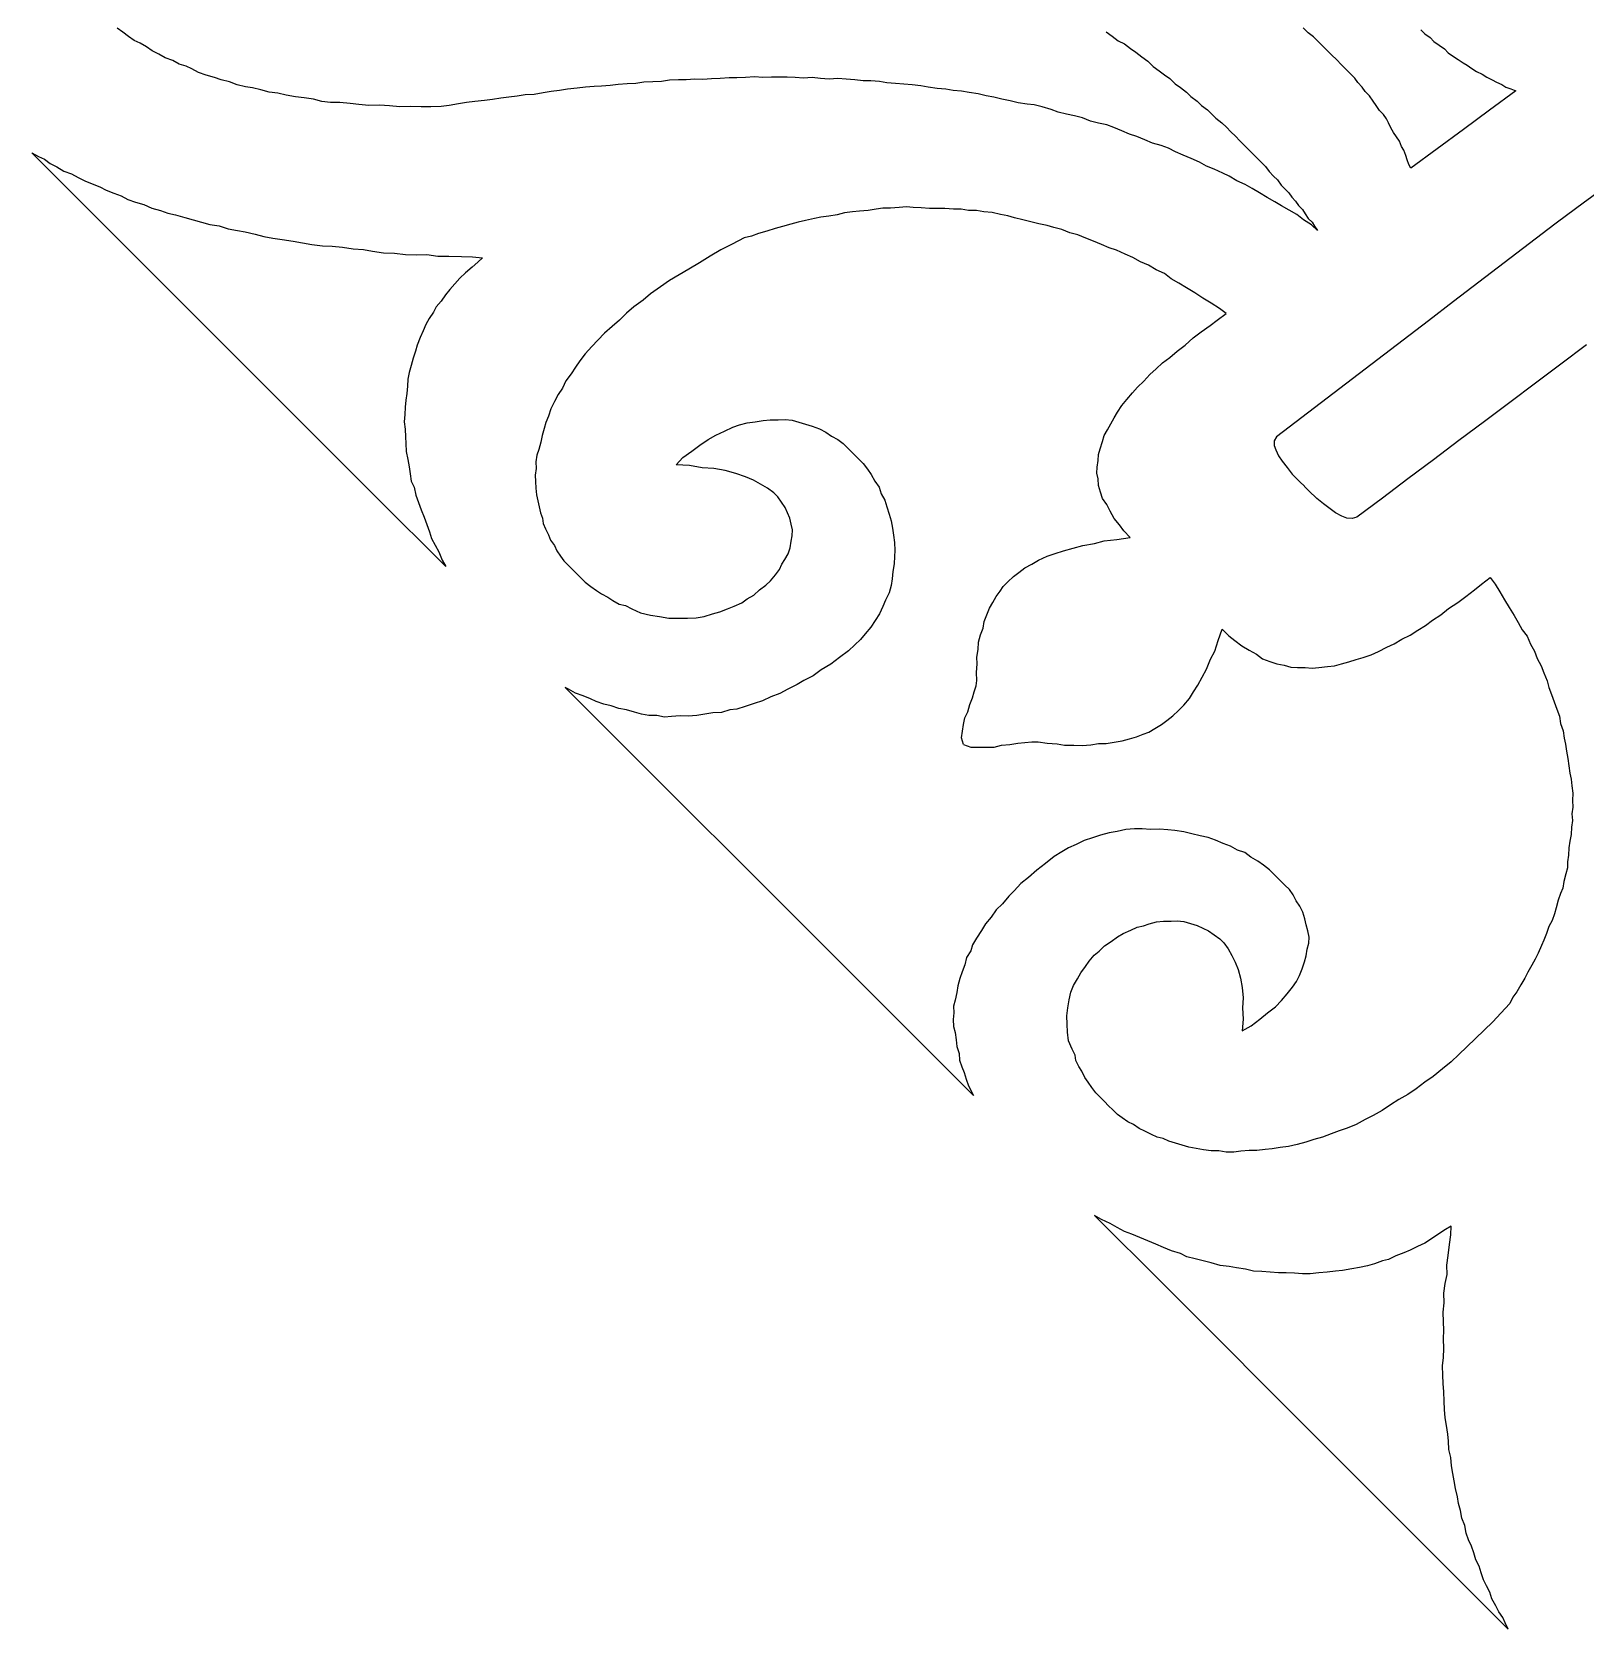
# Model space of a CAD drawing. Extents: x -550 to 550, y -550 to 550.
# Drawn here: x -407.93 to -362.29, y -314.23 to -267.3 of the extents above; entities that cross this region are included whole.
import ezdxf

# ---------------------------------------------------------------- set-up
doc = ezdxf.new("R2010")
doc.units = 0
doc.layers.add('LAYER_1', color=18, linetype='CONTINUOUS')

msp = doc.modelspace()

# ---------------------------------------------------------------- linework, layer by layer
at = {"layer": 'LAYER_1'}
for points in [[(-376.368, -267.295), (-376.19, -267.427), (-376.013, -267.559), (-375.828, -267.653), (-375.65, -267.785), (-375.492, -267.898), (-375.314, -268.03), (-375.137, -268.162), (-374.986, -268.313), (-374.809, -268.445), (-374.651, -268.558), (-374.492, -268.671), (-374.341, -268.822), (-374.183, -268.935), (-374.006, -269.067), (-373.874, -269.199), (-373.696, -269.331), (-373.565, -269.463), (-373.387, -269.594), (-373.274, -269.708), (-373.142, -269.84), (-372.965, -269.971), (-372.833, -270.103), (-372.701, -270.235), (-372.569, -270.367), (-372.438, -270.499), (-372.306, -270.631), (-372.174, -270.763), (-372.061, -270.876), (-371.929, -271.008), (-371.797, -271.14), (-371.684, -271.253), (-371.578, -271.404), (-371.446, -271.536), (-371.333, -271.649), (-371.227, -271.8), (-371.114, -271.913), (-371.001, -272.026), (-370.914, -272.159), (-370.801, -272.272), (-370.714, -272.404), (-370.601, -272.517), (-370.514, -272.65), (-370.427, -272.782), (-370.314, -272.895), (-370.245, -273.009), (-370.158, -273.141), (-370.328, -272.971), (-370.569, -272.821), (-370.765, -272.671), (-370.987, -272.539), (-371.209, -272.408), (-371.412, -272.296), (-371.635, -272.164), (-371.857, -272.033), (-372.079, -271.901), (-372.283, -271.788), (-372.531, -271.676), (-372.754, -271.544), (-372.939, -271.45), (-373.188, -271.337), (-373.418, -271.243), (-373.621, -271.13), (-373.87, -271.017), (-374.101, -270.923), (-374.331, -270.829), (-374.535, -270.716), (-374.746, -270.641), (-375.003, -270.566), (-375.234, -270.471), (-375.464, -270.377), (-375.676, -270.301), (-375.907, -270.207), (-376.137, -270.112), (-376.349, -270.036), (-376.588, -269.979), (-376.826, -269.922), (-377.057, -269.828), (-377.296, -269.771), (-377.534, -269.713), (-377.773, -269.656), (-377.986, -269.58), (-378.243, -269.504), (-378.482, -269.446), (-378.683, -269.427), (-378.949, -269.388), (-379.188, -269.33), (-379.427, -269.273), (-379.667, -269.215), (-379.887, -269.176), (-380.127, -269.118), (-380.393, -269.079), (-380.613, -269.04), (-380.861, -269.019), (-381.081, -268.98), (-381.329, -268.96), (-381.595, -268.92), (-381.816, -268.881), (-382.064, -268.86), (-382.312, -268.839), (-382.559, -268.818), (-382.807, -268.797), (-383.029, -268.757), (-383.277, -268.736), (-383.506, -268.734), (-383.754, -268.713), (-384.002, -268.692), (-384.25, -268.67), (-384.506, -268.687), (-384.755, -268.665), (-385.003, -268.643), (-385.26, -268.659), (-385.508, -268.638), (-385.738, -268.635), (-386.014, -268.631), (-386.198, -268.629), (-386.454, -268.645), (-386.703, -268.623), (-386.96, -268.638), (-387.217, -268.654), (-387.447, -268.65), (-387.704, -268.666), (-387.961, -268.681), (-388.218, -268.696), (-388.449, -268.692), (-388.706, -268.707), (-388.937, -268.704), (-389.194, -268.719), (-389.432, -268.753), (-389.69, -268.767), (-389.948, -268.782), (-390.186, -268.816), (-390.444, -268.83), (-390.702, -268.845), (-390.941, -268.878), (-391.199, -268.892), (-391.41, -268.907), (-391.669, -268.921), (-391.908, -268.955), (-392.193, -268.987), (-392.432, -269.02), (-392.671, -269.053), (-392.91, -269.087), (-393.177, -269.138), (-393.435, -269.152), (-393.675, -269.185), (-393.914, -269.217), (-394.154, -269.25), (-394.393, -269.283), (-394.633, -269.315), (-394.919, -269.347), (-395.159, -269.379), (-395.399, -269.412), (-395.666, -269.463), (-395.906, -269.495), (-396.212, -269.506), (-396.491, -269.499), (-396.817, -269.491), (-397.124, -269.503), (-397.423, -269.476), (-397.722, -269.449), (-398.029, -269.46), (-398.328, -269.433), (-398.581, -269.407), (-398.88, -269.379), (-399.16, -269.372), (-399.414, -269.345), (-399.659, -269.281), (-399.932, -269.235), (-400.186, -269.209), (-400.459, -269.163), (-400.705, -269.098), (-400.958, -269.071), (-401.204, -269.007), (-401.451, -268.942), (-401.658, -268.917), (-401.904, -268.852), (-402.123, -268.769), (-402.37, -268.704), (-402.569, -268.64), (-402.816, -268.575), (-403.036, -268.492), (-403.228, -268.39), (-403.401, -268.308), (-403.6, -268.244), (-403.793, -268.143), (-404.013, -268.059), (-404.205, -267.958), (-404.398, -267.856), (-404.563, -267.736), (-404.755, -267.634), (-404.928, -267.552), (-405.094, -267.432), (-405.259, -267.312), (-405.424, -267.192)], [(-367.116, -267.244), (-367.004, -267.355), (-366.848, -267.466), (-366.736, -267.578), (-366.58, -267.689), (-366.423, -267.8), (-366.312, -267.911), (-366.155, -268.022), (-366.018, -268.115), (-365.88, -268.207), (-365.761, -268.281), (-365.623, -268.373), (-365.485, -268.465), (-365.322, -268.538), (-365.184, -268.631), (-365.02, -268.704), (-364.901, -268.777), (-364.737, -268.85), (-364.618, -268.924), (-364.473, -268.978), (-364.328, -269.033), (-365.098, -269.601), (-365.868, -270.17), (-366.639, -270.739), (-367.409, -271.307), (-367.476, -271.194), (-367.518, -271.062), (-367.559, -270.93), (-367.619, -270.779), (-367.686, -270.666), (-367.746, -270.516), (-367.833, -270.384), (-367.919, -270.253), (-368.005, -270.121), (-368.065, -269.971), (-368.132, -269.858), (-368.218, -269.727), (-368.33, -269.614), (-368.435, -269.464), (-368.521, -269.333), (-368.625, -269.183), (-368.756, -269.052), (-368.842, -268.921), (-368.973, -268.79), (-369.059, -268.658), (-369.19, -268.528), (-369.321, -268.397), (-369.452, -268.266), (-369.601, -268.116), (-369.732, -267.985), (-369.863, -267.855), (-370.013, -267.705), (-370.143, -267.574), (-370.274, -267.443), (-370.431, -267.331), (-370.581, -267.182)], [(-361.589, -271.772), (-362.345, -272.332), (-363.102, -272.891), (-363.179, -272.95), (-363.923, -273.518), (-364.667, -274.086), (-365.411, -274.654), (-366.155, -275.222), (-366.899, -275.79), (-367.643, -276.358), (-368.386, -276.926), (-369.13, -277.495), (-369.874, -278.063), (-370.618, -278.631), (-371.361, -279.199), (-371.427, -279.315), (-371.428, -279.45), (-371.385, -279.584), (-371.303, -279.757), (-371.195, -279.91), (-371.049, -280.101), (-370.903, -280.293), (-370.674, -280.522), (-370.542, -280.654)], [(-380.556, -288.238), (-380.616, -288.042), (-380.585, -287.847), (-380.553, -287.651), (-380.522, -287.455), (-380.426, -287.279), (-380.368, -287.064), (-380.292, -286.869), (-380.24, -286.693), (-380.189, -286.518), (-380.164, -286.361), (-380.171, -286.127), (-380.152, -285.874), (-380.166, -285.679), (-380.128, -285.445), (-380.115, -285.23), (-380.057, -285.016), (-379.979, -284.821), (-379.947, -284.627), (-379.869, -284.432), (-379.791, -284.238), (-379.694, -284.063), (-379.597, -283.888), (-379.48, -283.733), (-379.389, -283.597), (-379.252, -283.461), (-379.09, -283.306), (-378.934, -283.189), (-378.752, -283.053), (-378.551, -282.937), (-378.35, -282.82), (-378.103, -282.704), (-377.864, -282.626), (-377.624, -282.548), (-377.339, -282.47), (-377.054, -282.392), (-376.704, -282.333), (-376.42, -282.255), (-376.051, -282.215), (-375.657, -282.155), (-375.85, -281.962), (-375.978, -281.788), (-376.126, -281.595), (-376.247, -281.383), (-376.349, -281.19), (-376.478, -281.016), (-376.535, -280.823), (-376.592, -280.63), (-376.603, -280.437), (-376.641, -280.264), (-376.633, -280.09), (-376.599, -279.897), (-376.591, -279.723), (-376.538, -279.55), (-376.477, -279.338), (-376.424, -279.164), (-376.325, -278.99), (-376.227, -278.817), (-376.128, -278.643), (-376.029, -278.47), (-375.904, -278.277), (-375.76, -278.104), (-375.589, -277.911), (-375.445, -277.738), (-375.256, -277.564), (-375.085, -277.372), (-374.896, -277.198), (-374.706, -277.025), (-374.497, -276.87), (-374.281, -276.678), (-374.047, -276.504), (-373.805, -276.292), (-373.57, -276.118), (-373.309, -275.926), (-373.1, -275.771), (-372.839, -275.578), (-373.036, -275.427), (-373.279, -275.275), (-373.521, -275.123), (-373.764, -274.972), (-374.006, -274.82), (-374.23, -274.687), (-374.453, -274.554), (-374.651, -274.402), (-374.9, -274.289), (-375.124, -274.156), (-375.355, -274.061), (-375.579, -273.928), (-375.81, -273.833), (-376.06, -273.719), (-376.273, -273.643), (-376.504, -273.548), (-376.735, -273.453), (-376.966, -273.357), (-377.198, -273.262), (-377.437, -273.205), (-377.668, -273.109), (-377.907, -273.052), (-378.101, -272.994), (-378.34, -272.937), (-378.579, -272.879), (-378.818, -272.822), (-379.058, -272.764), (-379.251, -272.706), (-379.472, -272.667), (-379.711, -272.609), (-379.958, -272.589), (-380.179, -272.55), (-380.406, -272.55), (-380.627, -272.51), (-380.855, -272.509), (-381.102, -272.489), (-381.33, -272.488), (-381.559, -272.486), (-381.806, -272.466), (-382.035, -272.464), (-382.236, -272.444), (-382.446, -272.462), (-382.701, -272.479), (-382.929, -272.477), (-383.12, -272.514), (-383.356, -272.55), (-383.611, -272.567), (-383.821, -272.584), (-384.057, -272.621), (-384.274, -272.676), (-384.51, -272.712), (-384.747, -272.748), (-384.937, -272.784), (-385.2, -272.839), (-385.418, -272.893), (-385.635, -272.948), (-385.879, -273.022), (-386.096, -273.077), (-386.34, -273.151), (-386.584, -273.224), (-386.783, -273.298), (-387, -273.353), (-387.358, -273.54), (-387.69, -273.707), (-388.002, -273.895), (-388.314, -274.082), (-388.626, -274.269), (-388.911, -274.437), (-389.197, -274.605), (-389.463, -274.793), (-389.756, -275), (-389.975, -275.188), (-390.242, -275.376), (-390.462, -275.564), (-390.662, -275.773), (-390.882, -275.961), (-391.102, -276.15), (-391.302, -276.358), (-391.476, -276.547), (-391.676, -276.756), (-391.83, -276.965), (-391.957, -277.155), (-392.084, -277.346), (-392.238, -277.555), (-392.345, -277.765), (-392.472, -277.956), (-392.58, -278.166), (-392.687, -278.377), (-392.748, -278.588), (-392.828, -278.78), (-392.882, -278.953), (-392.943, -279.164), (-392.977, -279.357), (-393.038, -279.569), (-393.091, -279.742), (-393.125, -279.935), (-393.113, -280.129), (-393.147, -280.322), (-393.134, -280.516), (-393.122, -280.71), (-393.109, -280.904), (-393.07, -281.08), (-393.031, -281.255), (-392.991, -281.43), (-392.926, -281.587), (-392.906, -281.743), (-392.84, -281.899), (-392.754, -282.076), (-392.689, -282.232), (-392.577, -282.39), (-392.511, -282.547), (-392.398, -282.704), (-392.306, -282.842), (-392.168, -282.98), (-392.049, -283.099), (-391.93, -283.218), (-391.791, -283.356), (-391.673, -283.475), (-391.508, -283.595), (-391.343, -283.714), (-391.198, -283.814), (-391.007, -283.914), (-390.862, -284.014), (-390.671, -284.114), (-390.493, -284.156), (-390.302, -284.256), (-390.045, -284.376), (-389.756, -284.439), (-389.487, -284.481), (-389.217, -284.524), (-388.941, -284.527), (-388.666, -284.531), (-388.41, -284.514), (-388.174, -284.478), (-387.931, -284.403), (-387.715, -284.347), (-387.493, -284.252), (-387.296, -284.176), (-387.074, -284.081), (-386.917, -283.965), (-386.714, -283.851), (-386.55, -283.696), (-386.367, -283.562), (-386.229, -283.427), (-386.085, -283.253), (-385.968, -283.099), (-385.896, -282.944), (-385.804, -282.809), (-385.705, -282.635), (-385.653, -282.461), (-385.62, -282.267), (-385.593, -282.112), (-385.586, -281.937), (-385.625, -281.762), (-385.664, -281.588), (-385.729, -281.432), (-385.794, -281.276), (-385.904, -281.12), (-386.015, -280.964), (-386.132, -280.847), (-386.315, -280.71), (-386.524, -280.591), (-386.733, -280.473), (-386.968, -280.374), (-387.25, -280.274), (-387.557, -280.193), (-387.892, -280.131), (-388.233, -280.108), (-388.613, -280.045), (-389.001, -280.02), (-388.803, -279.81), (-388.539, -279.62), (-388.301, -279.449), (-388.064, -279.278), (-387.833, -279.146), (-387.583, -279.033), (-387.333, -278.92), (-387.135, -278.845), (-386.919, -278.79), (-386.682, -278.754), (-386.446, -278.718), (-386.236, -278.701), (-386.007, -278.703), (-385.797, -278.686), (-385.595, -278.707), (-385.399, -278.767), (-385.203, -278.826), (-385.007, -278.886), (-384.792, -278.965), (-384.603, -279.063), (-384.441, -279.18), (-384.252, -279.278), (-384.09, -279.395), (-383.953, -279.531), (-383.817, -279.667), (-383.662, -279.823), (-383.506, -279.979), (-383.377, -280.153), (-383.267, -280.309), (-383.164, -280.503), (-383.034, -280.677), (-382.976, -280.871), (-382.873, -281.065), (-382.815, -281.259), (-382.738, -281.473), (-382.68, -281.667), (-382.648, -281.88), (-382.616, -282.093), (-382.585, -282.307), (-382.579, -282.54), (-382.586, -282.714), (-382.599, -282.928), (-382.638, -283.161), (-382.652, -283.374), (-382.684, -283.569), (-382.743, -283.782), (-382.847, -283.996), (-382.925, -284.19), (-383.029, -284.403), (-383.153, -284.598), (-383.277, -284.792), (-383.446, -284.986), (-383.589, -285.16), (-383.751, -285.315), (-383.94, -285.49), (-384.2, -285.683), (-384.46, -285.877), (-384.74, -286.051), (-384.975, -286.225), (-385.248, -286.36), (-385.45, -286.475), (-385.724, -286.61), (-385.952, -286.745), (-386.219, -286.841), (-386.467, -286.956), (-386.709, -287.032), (-386.976, -287.128), (-387.218, -287.204), (-387.428, -287.221), (-387.669, -287.297), (-387.925, -287.314), (-388.16, -287.351), (-388.396, -287.387), (-388.652, -287.404), (-388.881, -287.401), (-389.137, -287.418), (-389.347, -287.435), (-389.57, -287.393), (-389.8, -287.39), (-390.024, -287.348), (-390.221, -287.286), (-390.465, -287.224), (-390.689, -287.182), (-390.906, -287.1), (-391.13, -287.058), (-391.348, -286.977), (-391.52, -286.896), (-391.738, -286.814), (-391.956, -286.732), (-392.167, -286.611), (-392.26, -286.562), (-391.594, -287.229), (-390.927, -287.895), (-390.261, -288.562), (-389.594, -289.228), (-388.928, -289.894), (-388.262, -290.561), (-387.595, -291.227), (-386.929, -291.894), (-386.262, -292.56)], [(-362.256, -276.497), (-363.005, -277.06), (-363.754, -277.623), (-364.503, -278.186), (-365.253, -278.748), (-366.002, -279.311), (-366.751, -279.874), (-367.5, -280.436), (-368.25, -280.999), (-368.999, -281.562), (-369.14, -281.602), (-369.294, -281.585), (-369.441, -281.528), (-369.626, -281.434), (-369.785, -281.32), (-369.983, -281.168), (-370.18, -281.016), (-370.409, -280.787), (-370.541, -280.655)], [(-380.555, -288.239), (-380.34, -288.318), (-380.113, -288.318), (-379.886, -288.318), (-379.659, -288.318), (-379.446, -288.259), (-379.193, -288.24), (-378.96, -288.2), (-378.753, -288.181), (-378.546, -288.161), (-378.365, -288.16), (-378.099, -288.199), (-377.808, -288.218), (-377.588, -288.256), (-377.317, -288.256), (-377.071, -288.274), (-376.819, -288.254), (-376.587, -288.214), (-376.361, -288.213), (-376.129, -288.173), (-375.897, -288.132), (-375.684, -288.073), (-375.472, -288.013), (-375.279, -287.934), (-375.112, -287.874), (-374.938, -287.775), (-374.739, -287.657), (-374.585, -287.538), (-374.405, -287.4), (-374.245, -287.243), (-374.084, -287.086), (-373.918, -286.889), (-373.796, -286.693), (-373.674, -286.497), (-373.546, -286.262), (-373.418, -286.028), (-373.303, -285.734), (-373.174, -285.5), (-373.078, -285.188), (-372.956, -284.856), (-372.763, -285.049), (-372.583, -285.184), (-372.384, -285.337), (-372.159, -285.471), (-371.953, -285.586), (-371.773, -285.721), (-371.561, -285.797), (-371.35, -285.872), (-371.132, -285.909), (-370.939, -285.965), (-370.74, -285.982), (-370.516, -285.98), (-370.317, -285.997), (-370.112, -285.975), (-369.863, -285.952), (-369.658, -285.93), (-369.447, -285.869), (-369.236, -285.808), (-369.024, -285.747), (-368.813, -285.686), (-368.577, -285.604), (-368.36, -285.504), (-368.117, -285.384), (-367.9, -285.283), (-367.676, -285.144), (-367.433, -285.024), (-367.21, -284.884), (-366.986, -284.745), (-366.781, -284.586), (-366.532, -284.427), (-366.302, -284.248), (-366.028, -284.069), (-365.798, -283.89), (-365.542, -283.692), (-365.338, -283.534), (-365.082, -283.335), (-364.937, -283.526), (-364.798, -283.756), (-364.659, -283.986), (-364.52, -284.216), (-364.38, -284.446), (-364.26, -284.657), (-364.14, -284.868), (-363.994, -285.059), (-363.899, -285.29), (-363.779, -285.501), (-363.703, -285.713), (-363.582, -285.925), (-363.506, -286.137), (-363.411, -286.368), (-363.354, -286.562), (-363.277, -286.774), (-363.201, -286.987), (-363.124, -287.199), (-363.048, -287.412), (-363.016, -287.626), (-362.939, -287.839), (-362.907, -288.052), (-362.868, -288.227), (-362.836, -288.441), (-362.803, -288.655), (-362.77, -288.869), (-362.738, -289.084), (-362.699, -289.259), (-362.685, -289.454), (-362.652, -289.668), (-362.663, -289.884), (-362.65, -290.079), (-362.68, -290.276), (-362.666, -290.472), (-362.696, -290.668), (-362.707, -290.884), (-362.737, -291.081), (-362.767, -291.278), (-362.778, -291.494), (-362.808, -291.691), (-362.813, -291.868), (-362.862, -292.046), (-362.916, -292.263), (-362.946, -292.461), (-363.014, -292.619), (-363.088, -292.818), (-363.142, -293.036), (-363.191, -293.214), (-363.265, -293.413), (-363.358, -293.592), (-363.431, -293.791), (-363.504, -293.99), (-363.572, -294.149), (-363.671, -294.368), (-363.763, -294.548), (-363.856, -294.728), (-363.973, -294.928), (-364.066, -295.108), (-364.183, -295.308), (-364.301, -295.508), (-364.412, -295.669), (-364.504, -295.849), (-364.766, -296.132), (-365.003, -296.394), (-365.259, -296.637), (-365.515, -296.88), (-365.771, -297.123), (-366.002, -297.346), (-366.233, -297.569), (-366.483, -297.773), (-366.759, -297.996), (-367.004, -298.16), (-367.254, -298.363), (-367.499, -298.527), (-367.763, -298.671), (-368.008, -298.834), (-368.253, -298.998), (-368.518, -299.142), (-368.758, -299.265), (-369.022, -299.409), (-369.281, -299.513), (-369.516, -299.596), (-369.75, -299.68), (-370.009, -299.783), (-370.263, -299.847), (-370.498, -299.93), (-370.752, -299.994), (-371.007, -300.057), (-371.255, -300.08), (-371.485, -300.123), (-371.689, -300.146), (-371.938, -300.169), (-372.162, -300.172), (-372.412, -300.195), (-372.616, -300.217), (-372.84, -300.22), (-373.059, -300.182), (-373.284, -300.185), (-373.503, -300.147), (-373.722, -300.11), (-373.941, -300.072), (-374.135, -300.014), (-374.33, -299.956), (-374.524, -299.898), (-374.693, -299.82), (-374.867, -299.781), (-375.037, -299.703), (-375.226, -299.605), (-375.395, -299.526), (-375.558, -299.408), (-375.728, -299.329), (-375.891, -299.211), (-376.036, -299.112), (-376.174, -298.974), (-376.293, -298.855), (-376.411, -298.736), (-376.55, -298.598), (-376.669, -298.479), (-376.782, -298.32), (-376.895, -298.162), (-376.989, -298.023), (-377.076, -297.844), (-377.17, -297.706), (-377.258, -297.527), (-377.28, -297.368), (-377.368, -297.19), (-377.47, -296.952), (-377.501, -296.694), (-377.512, -296.456), (-377.523, -296.218), (-377.489, -295.98), (-377.455, -295.741), (-377.401, -295.523), (-377.327, -295.325), (-377.208, -295.126), (-377.114, -294.948), (-376.975, -294.769), (-376.862, -294.61), (-376.723, -294.431), (-376.57, -294.312), (-376.412, -294.153), (-376.214, -294.033), (-376.035, -293.894), (-375.863, -293.794), (-375.645, -293.694), (-375.453, -293.613), (-375.267, -293.573), (-375.101, -293.512), (-374.889, -293.451), (-374.683, -293.43), (-374.458, -293.428), (-374.278, -293.427), (-374.079, -293.445), (-373.885, -293.503), (-373.691, -293.56), (-373.523, -293.637), (-373.355, -293.715), (-373.193, -293.832), (-373.03, -293.949), (-372.913, -294.066), (-372.782, -294.242), (-372.676, -294.439), (-372.571, -294.635), (-372.49, -294.852), (-372.415, -295.108), (-372.366, -295.385), (-372.341, -295.682), (-372.362, -295.979), (-372.343, -296.316), (-372.368, -296.653), (-372.102, -296.511), (-371.849, -296.31), (-371.622, -296.129), (-371.394, -295.948), (-371.212, -295.767), (-371.049, -295.567), (-370.886, -295.367), (-370.773, -295.207), (-370.68, -295.028), (-370.607, -294.829), (-370.533, -294.631), (-370.485, -294.452), (-370.456, -294.254), (-370.407, -294.076), (-370.403, -293.898), (-370.444, -293.721), (-370.485, -293.544), (-370.526, -293.367), (-370.586, -293.171), (-370.672, -292.994), (-370.783, -292.838), (-370.868, -292.662), (-370.979, -292.506), (-371.115, -292.37), (-371.251, -292.233), (-371.407, -292.078), (-371.562, -291.922), (-371.743, -291.787), (-371.905, -291.67), (-372.111, -291.555), (-372.293, -291.419), (-372.505, -291.343), (-372.712, -291.227), (-372.924, -291.15), (-373.157, -291.054), (-373.369, -290.977), (-373.608, -290.921), (-373.846, -290.864), (-374.085, -290.807), (-374.349, -290.769), (-374.549, -290.751), (-374.794, -290.733), (-375.064, -290.735), (-375.309, -290.717), (-375.534, -290.718), (-375.786, -290.74), (-376.043, -290.8), (-376.275, -290.84), (-376.532, -290.901), (-376.77, -290.98), (-377.008, -291.06), (-377.252, -291.179), (-377.471, -291.278), (-377.67, -291.397), (-377.894, -291.536), (-378.15, -291.733), (-378.406, -291.931), (-378.643, -292.148), (-378.874, -292.326), (-379.065, -292.543), (-379.224, -292.701), (-379.415, -292.919), (-379.601, -293.097), (-379.746, -293.314), (-379.912, -293.512), (-380.032, -293.709), (-380.177, -293.927), (-380.297, -294.125), (-380.346, -294.303), (-380.466, -294.501), (-380.52, -294.719), (-380.594, -294.917), (-380.669, -295.115), (-380.723, -295.333), (-380.751, -295.531), (-380.806, -295.749), (-380.854, -295.928), (-380.837, -296.126), (-380.865, -296.325), (-380.848, -296.523), (-380.806, -296.702), (-380.769, -296.921), (-380.751, -297.119), (-380.689, -297.318), (-380.671, -297.517), (-380.609, -297.716), (-380.54, -297.875), (-380.477, -298.074), (-380.414, -298.273), (-380.306, -298.472), (-380.263, -298.559), (-380.93, -297.893), (-381.596, -297.226), (-382.262, -296.56), (-382.929, -295.894), (-383.595, -295.227), (-384.262, -294.561), (-384.928, -293.894), (-385.595, -293.228), (-386.261, -292.561)]]:
    msp.add_lwpolyline(points, dxfattribs=at)
for points in [[(-407.93, -270.857), (-407.737, -270.961), (-407.563, -271.044), (-407.397, -271.165), (-407.203, -271.268), (-406.989, -271.391), (-406.769, -271.475), (-406.575, -271.578), (-406.381, -271.681), (-406.161, -271.766), (-405.94, -271.85), (-405.747, -271.953), (-405.526, -272.037), (-405.305, -272.122), (-405.112, -272.224), (-404.892, -272.308), (-404.644, -272.374), (-404.404, -272.478), (-404.157, -272.544), (-403.937, -272.628), (-403.709, -272.674), (-403.442, -272.759), (-403.195, -272.825), (-402.949, -272.89), (-402.702, -272.956), (-402.428, -273.002), (-402.161, -273.087), (-401.888, -273.134), (-401.661, -273.179), (-401.368, -273.246), (-401.121, -273.311), (-400.848, -273.357), (-400.575, -273.403), (-400.255, -273.451), (-399.982, -273.497), (-399.709, -273.543), (-399.389, -273.59), (-399.109, -273.598), (-398.81, -273.625), (-398.491, -273.672), (-398.191, -273.699), (-397.919, -273.744), (-397.6, -273.791), (-397.275, -273.799), (-396.956, -273.845), (-396.63, -273.853), (-396.325, -273.841), (-396.007, -273.887), (-395.681, -273.895), (-395.31, -273.903), (-394.985, -273.91), (-394.687, -273.936), (-394.828, -274.067), (-394.996, -274.217), (-395.191, -274.385), (-395.358, -274.535), (-395.507, -274.705), (-395.655, -274.874), (-395.776, -275.025), (-395.905, -275.214), (-396.053, -275.384), (-396.127, -275.536), (-396.256, -275.726), (-396.357, -275.896), (-396.439, -276.087), (-396.52, -276.278), (-396.609, -276.507), (-396.664, -276.679), (-396.725, -276.89), (-396.787, -277.1), (-396.848, -277.311), (-396.883, -277.503), (-396.898, -277.715), (-396.913, -277.927), (-396.947, -278.12), (-396.962, -278.332), (-396.977, -278.544), (-396.991, -278.757), (-396.959, -278.97), (-396.953, -279.203), (-396.941, -279.397), (-396.935, -279.629), (-396.883, -279.863), (-396.851, -280.077), (-396.818, -280.291), (-396.786, -280.505), (-396.7, -280.682), (-396.647, -280.916), (-396.568, -281.131), (-396.489, -281.347), (-396.409, -281.562), (-396.33, -281.778), (-396.25, -281.993), (-396.191, -282.189), (-396.085, -282.386), (-395.978, -282.583), (-395.879, -282.819), (-395.773, -283.014), (-396.449, -282.339), (-397.124, -281.664), (-397.8, -280.988), (-398.475, -280.313), (-399.15, -279.637), (-399.826, -278.962), (-400.501, -278.287), (-401.177, -277.611), (-401.852, -276.936), (-402.527, -276.26), (-403.203, -275.585), (-403.878, -274.91), (-404.554, -274.234), (-405.229, -273.559), (-405.904, -272.884), (-406.58, -272.208), (-407.255, -271.533)], [(-364.553, -314.234), (-364.644, -314.053), (-364.715, -313.892), (-364.83, -313.732), (-364.92, -313.551), (-365.03, -313.35), (-365.096, -313.147), (-365.187, -312.966), (-365.277, -312.785), (-365.343, -312.583), (-365.409, -312.382), (-365.499, -312.201), (-365.564, -311.999), (-365.63, -311.797), (-365.72, -311.616), (-365.785, -311.415), (-365.826, -311.192), (-365.911, -310.971), (-365.952, -310.749), (-366.017, -310.548), (-366.038, -310.345), (-366.098, -310.103), (-366.139, -309.881), (-366.179, -309.659), (-366.219, -309.438), (-366.235, -309.195), (-366.295, -308.954), (-366.31, -308.711), (-366.331, -308.51), (-366.366, -308.248), (-366.405, -308.026), (-366.421, -307.784), (-366.436, -307.542), (-366.445, -307.26), (-366.46, -307.018), (-366.475, -306.777), (-366.485, -306.495), (-366.455, -306.253), (-366.444, -305.991), (-366.453, -305.709), (-366.443, -305.447), (-366.457, -305.206), (-366.466, -304.925), (-366.43, -304.643), (-366.439, -304.362), (-366.403, -304.081), (-366.347, -303.819), (-366.355, -303.538), (-366.319, -303.257), (-366.277, -302.935), (-366.241, -302.654), (-366.229, -302.394), (-366.398, -302.497), (-366.591, -302.621), (-366.81, -302.766), (-367.003, -302.89), (-367.217, -302.994), (-367.43, -303.099), (-367.619, -303.182), (-367.852, -303.267), (-368.065, -303.371), (-368.249, -303.415), (-368.482, -303.499), (-368.691, -303.563), (-368.919, -303.607), (-369.147, -303.651), (-369.42, -303.696), (-369.623, -303.719), (-369.872, -303.743), (-370.12, -303.767), (-370.368, -303.791), (-370.592, -303.795), (-370.835, -303.778), (-371.079, -303.762), (-371.302, -303.765), (-371.546, -303.748), (-371.79, -303.731), (-372.033, -303.715), (-372.272, -303.657), (-372.536, -303.621), (-372.755, -303.583), (-373.019, -303.546), (-373.277, -303.469), (-373.516, -303.411), (-373.755, -303.354), (-373.995, -303.296), (-374.184, -303.198), (-374.443, -303.12), (-374.677, -303.022), (-374.911, -302.924), (-375.146, -302.826), (-375.38, -302.728), (-375.614, -302.629), (-375.829, -302.551), (-376.038, -302.432), (-376.248, -302.314), (-376.503, -302.195), (-376.711, -302.077), (-376.035, -302.753), (-375.36, -303.428), (-374.684, -304.103), (-374.009, -304.779), (-373.334, -305.454), (-372.658, -306.13), (-371.983, -306.805), (-371.307, -307.48), (-370.632, -308.156), (-369.957, -308.831), (-369.281, -309.507), (-368.606, -310.182), (-367.93, -310.857), (-367.255, -311.533), (-366.58, -312.208), (-365.904, -312.884), (-365.229, -313.559)]]:
    msp.add_lwpolyline(points, close=True, dxfattribs=at)

doc.saveas('drawing.dxf')
